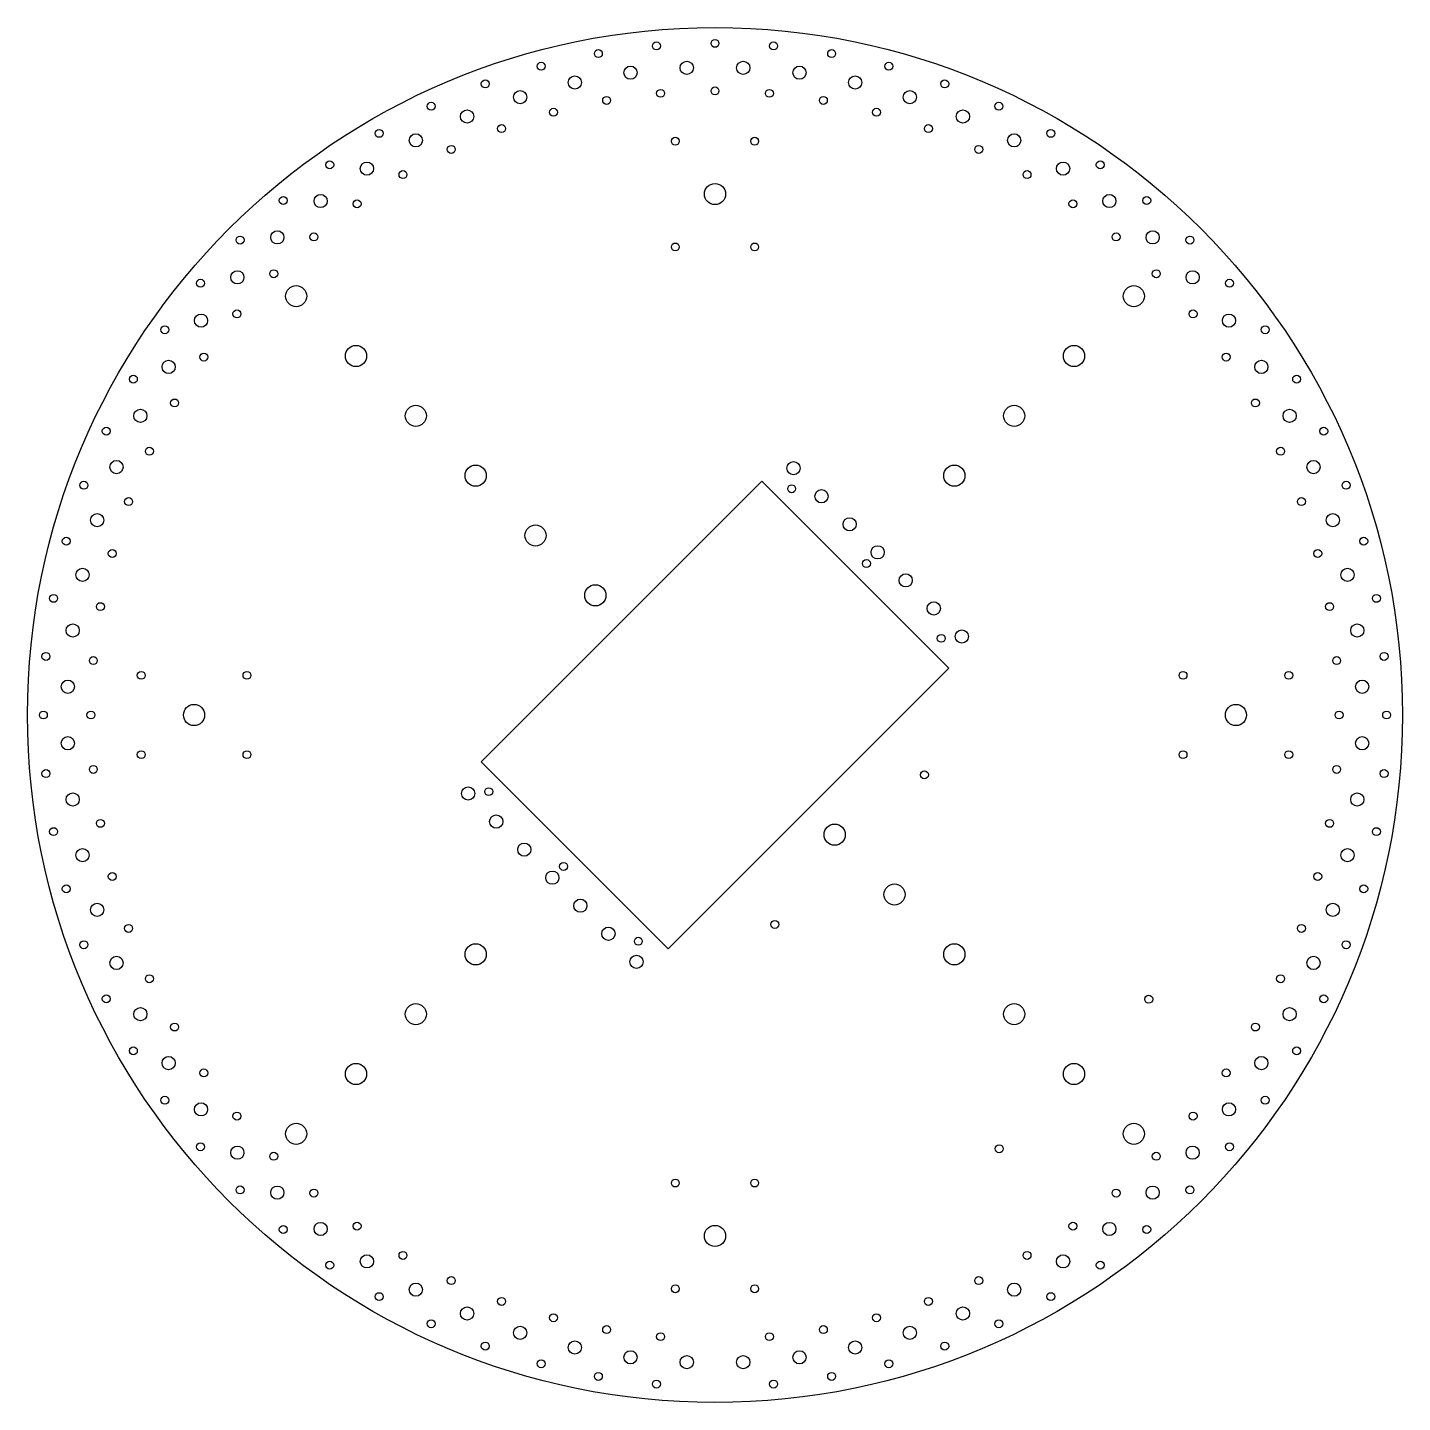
# Model space of a CAD drawing. Extents: x -260 to 260, y -260 to 260.
import ezdxf

# ---------------------------------------------------------------- set-up
doc = ezdxf.new("R2010")
doc.units = 0
doc.layers.get('0').update_dxf_attribs({"linetype": 'continuous'})

# ---------------------------------------------------------------- blocks, each defined once
blk = doc.blocks.new('SKETCH')
at = {"color": 250}
blk.add_lwpolyline([(-88.39, -17.68), (-17.68, -88.39), (88.39, 17.68), (17.68, 88.39)], close=True, dxfattribs=at)
for centre, radius in [((0, 0), 260), ((0, 254), 1.5), ((-44.11, 250.14), 1.5), ((-22.14, 253.03), 1.5), ((22.14, 253.03), 1.5), ((44.11, 250.14), 1.5), ((-65.74, 245.35), 1.5), ((-31.98, 242.9), 2.5), ((-10.69, 244.77), 2.5), ((10.69, 244.77), 2.5), ((31.98, 242.9), 2.5), ((65.74, 245.35), 1.5), ((-86.87, 238.68), 1.5), ((-53.03, 239.19), 2.5), ((53.03, 239.19), 2.5), ((86.87, 238.68), 1.5), ((-73.67, 233.66), 2.5), ((-20.57, 235.1), 1.5), ((0, 236), 1.5), ((20.57, 235.1), 1.5), ((73.67, 233.66), 2.5), ((-107.35, 230.2), 1.5), ((-93.76, 226.35), 2.5), ((-61.08, 227.96), 1.5), ((-40.98, 232.41), 1.5), ((40.98, 232.41), 1.5), ((61.08, 227.96), 1.5), ((93.76, 226.35), 2.5), ((107.35, 230.2), 1.5), ((-127, 219.97), 1.5), ((-113.13, 217.32), 2.5), ((-80.72, 221.77), 1.5), ((-15, 217), 1.5), ((15, 217), 1.5), ((80.72, 221.77), 1.5), ((113.13, 217.32), 2.5), ((127, 219.97), 1.5), ((-99.74, 213.89), 1.5), ((99.74, 213.89), 1.5), ((-145.69, 208.06), 1.5), ((-131.64, 206.63), 2.5), ((131.64, 206.63), 2.5), ((145.69, 208.06), 1.5), ((-118, 204.38), 1.5), ((118, 204.38), 1.5), ((0, 197), 4), ((-163.27, 194.58), 1.5), ((-149.15, 194.37), 2.5), ((-135.36, 193.32), 1.5), ((135.36, 193.32), 1.5), ((149.15, 194.37), 2.5), ((163.27, 194.58), 1.5), ((-165.52, 180.63), 2.5), ((-151.7, 180.79), 1.5), ((151.7, 180.79), 1.5), ((165.52, 180.63), 2.5), ((-179.61, 179.61), 1.5), ((-15, 177), 1.5), ((15, 177), 1.5), ((179.61, 179.61), 1.5), ((-180.63, 165.52), 2.5), ((-166.88, 166.88), 1.5), ((166.88, 166.88), 1.5), ((180.63, 165.52), 2.5), ((-194.58, 163.27), 1.5), ((-158.39, 158.39), 4), ((158.39, 158.39), 4), ((194.58, 163.27), 1.5), ((-194.37, 149.15), 2.5), ((-180.79, 151.7), 1.5), ((180.79, 151.7), 1.5), ((194.37, 149.15), 2.5), ((-208.06, 145.69), 1.5), ((208.06, 145.69), 1.5), ((-193.32, 135.36), 1.5), ((-135.76, 135.76), 4), ((135.76, 135.76), 4), ((193.32, 135.36), 1.5), ((-206.63, 131.64), 2.5), ((206.63, 131.64), 2.5), ((-219.97, 127), 1.5), ((219.97, 127), 1.5), ((-217.32, 113.13), 2.5), ((-204.38, 118), 1.5), ((-113.14, 113.14), 4), ((113.14, 113.14), 4), ((204.38, 118), 1.5), ((217.32, 113.13), 2.5), ((-230.2, 107.35), 1.5), ((230.2, 107.35), 1.5), ((-213.89, 99.74), 1.5), ((213.89, 99.74), 1.5), ((-226.35, 93.76), 2.5), ((-90.51, 90.51), 4), ((29.7, 93.34), 2.5), ((90.51, 90.51), 4), ((226.35, 93.76), 2.5), ((-238.68, 86.87), 1.5), ((28.99, 85.56), 1.5), ((40.3, 82.73), 2.5), ((238.68, 86.87), 1.5), ((-221.77, 80.72), 1.5), ((221.77, 80.72), 1.5), ((-233.66, 73.67), 2.5), ((50.91, 72.12), 2.5), ((233.66, 73.67), 2.5), ((-67.88, 67.88), 4), ((-245.35, 65.74), 1.5), ((-227.96, 61.08), 1.5), ((61.52, 61.52), 2.5), ((227.96, 61.08), 1.5), ((245.35, 65.74), 1.5), ((57.28, 57.28), 1.5), ((-239.19, 53.03), 2.5), ((72.12, 50.91), 2.5), ((239.19, 53.03), 2.5), ((-45.25, 45.25), 4), ((-250.14, 44.11), 1.5), ((-232.41, 40.98), 1.5), ((82.73, 40.31), 2.5), ((232.41, 40.98), 1.5), ((250.14, 44.11), 1.5), ((-242.9, 31.98), 2.5), ((93.34, 29.7), 2.5), ((242.9, 31.98), 2.5), ((85.56, 28.99), 1.5), ((-253.03, 22.14), 1.5), ((-235.1, 20.57), 1.5), ((235.1, 20.57), 1.5), ((253.03, 22.14), 1.5), ((-217, 15), 1.5), ((-177, 15), 1.5), ((177, 15), 1.5), ((217, 15), 1.5), ((-244.77, 10.69), 2.5), ((244.77, 10.69), 2.5), ((-254, 0), 1.5), ((-236, 0), 1.5), ((-197, 0), 4), ((197, 0), 4), ((236, 0), 1.5), ((254, 0), 1.5), ((-244.77, -10.69), 2.5), ((244.77, -10.69), 2.5), ((-217, -15), 1.5), ((-177, -15), 1.5), ((177, -15), 1.5), ((217, -15), 1.5), ((-253.03, -22.14), 1.5), ((-235.1, -20.57), 1.5), ((235.1, -20.57), 1.5), ((253.03, -22.14), 1.5), ((79.2, -22.63), 1.5), ((-242.9, -31.98), 2.5), ((-93.34, -29.7), 2.5), ((-85.56, -28.99), 1.5), ((242.9, -31.98), 2.5), ((-232.41, -40.98), 1.5), ((-82.73, -40.31), 2.5), ((45.25, -45.25), 4), ((232.41, -40.98), 1.5), ((-250.14, -44.11), 1.5), ((250.14, -44.11), 1.5), ((-239.19, -53.03), 2.5), ((-72.12, -50.91), 2.5), ((239.19, -53.03), 2.5), ((-57.28, -57.28), 1.5), ((-227.96, -61.08), 1.5), ((-61.52, -61.52), 2.5), ((227.96, -61.08), 1.5), ((-245.35, -65.74), 1.5), ((67.88, -67.88), 4), ((245.35, -65.74), 1.5), ((-233.66, -73.67), 2.5), ((-50.91, -72.12), 2.5), ((233.66, -73.67), 2.5), ((22.63, -79.2), 1.5), ((-221.77, -80.72), 1.5), ((-40.31, -82.73), 2.5), ((221.77, -80.72), 1.5), ((-238.68, -86.87), 1.5), ((-90.51, -90.51), 4), ((-28.99, -85.56), 1.5), ((90.51, -90.51), 4), ((238.68, -86.87), 1.5), ((-226.35, -93.76), 2.5), ((-29.7, -93.34), 2.5), ((226.35, -93.76), 2.5), ((-213.89, -99.74), 1.5), ((213.89, -99.74), 1.5), ((-230.2, -107.35), 1.5), ((-113.14, -113.14), 4), ((113.14, -113.14), 4), ((164.05, -107.48), 1.5), ((230.2, -107.35), 1.5), ((-217.32, -113.13), 2.5), ((217.32, -113.13), 2.5), ((-204.38, -118), 1.5), ((204.38, -118), 1.5), ((-219.97, -127), 1.5), ((-206.63, -131.64), 2.5), ((206.63, -131.64), 2.5), ((219.97, -127), 1.5), ((-193.32, -135.36), 1.5), ((-135.76, -135.76), 4), ((135.76, -135.76), 4), ((193.32, -135.36), 1.5), ((-208.06, -145.69), 1.5), ((208.06, -145.69), 1.5), ((-194.37, -149.15), 2.5), ((-180.79, -151.7), 1.5), ((180.79, -151.7), 1.5), ((194.37, -149.15), 2.5), ((-158.39, -158.39), 4), ((158.39, -158.39), 4), ((-194.58, -163.27), 1.5), ((-180.63, -165.52), 2.5), ((-166.88, -166.88), 1.5), ((107.48, -164.05), 1.5), ((166.88, -166.88), 1.5), ((180.63, -165.52), 2.5), ((194.58, -163.27), 1.5), ((-15, -177), 1.5), ((15, -177), 1.5), ((-179.61, -179.61), 1.5), ((-165.52, -180.63), 2.5), ((-151.7, -180.79), 1.5), ((151.7, -180.79), 1.5), ((165.52, -180.63), 2.5), ((179.61, -179.61), 1.5), ((-149.15, -194.37), 2.5), ((-135.36, -193.32), 1.5), ((135.36, -193.32), 1.5), ((149.15, -194.37), 2.5), ((-163.27, -194.58), 1.5), ((0, -197), 4), ((163.27, -194.58), 1.5), ((-145.69, -208.06), 1.5), ((-131.64, -206.63), 2.5), ((-118, -204.38), 1.5), ((118, -204.38), 1.5), ((131.64, -206.63), 2.5), ((145.69, -208.06), 1.5), ((-99.74, -213.89), 1.5), ((99.74, -213.89), 1.5), ((-113.13, -217.32), 2.5), ((-15, -217), 1.5), ((15, -217), 1.5), ((113.13, -217.32), 2.5), ((-127, -219.97), 1.5), ((-80.72, -221.77), 1.5), ((80.72, -221.77), 1.5), ((127, -219.97), 1.5), ((-107.35, -230.2), 1.5), ((-93.76, -226.35), 2.5), ((-61.08, -227.96), 1.5), ((61.08, -227.96), 1.5), ((93.76, -226.35), 2.5), ((107.35, -230.2), 1.5), ((-73.67, -233.66), 2.5), ((-40.98, -232.41), 1.5), ((-20.57, -235.1), 1.5), ((20.57, -235.1), 1.5), ((40.98, -232.41), 1.5), ((73.67, -233.66), 2.5), ((-86.87, -238.68), 1.5), ((-53.03, -239.19), 2.5), ((53.03, -239.19), 2.5), ((86.87, -238.68), 1.5), ((-65.74, -245.35), 1.5), ((-31.98, -242.9), 2.5), ((-10.69, -244.77), 2.5), ((10.69, -244.77), 2.5), ((10.69, -244.77), 2.5), ((31.98, -242.9), 2.5), ((65.74, -245.35), 1.5), ((-44.11, -250.14), 1.5), ((44.11, -250.14), 1.5), ((-22.14, -253.03), 1.5), ((22.14, -253.03), 1.5)]:
    blk.add_circle(centre, radius, dxfattribs=at)

msp = doc.modelspace()

# ---------------------------------------------------------------- block references
at = {"color": 250}
msp.add_blockref('SKETCH', (0, 0), dxfattribs=at)

doc.saveas('drawing.dxf')
